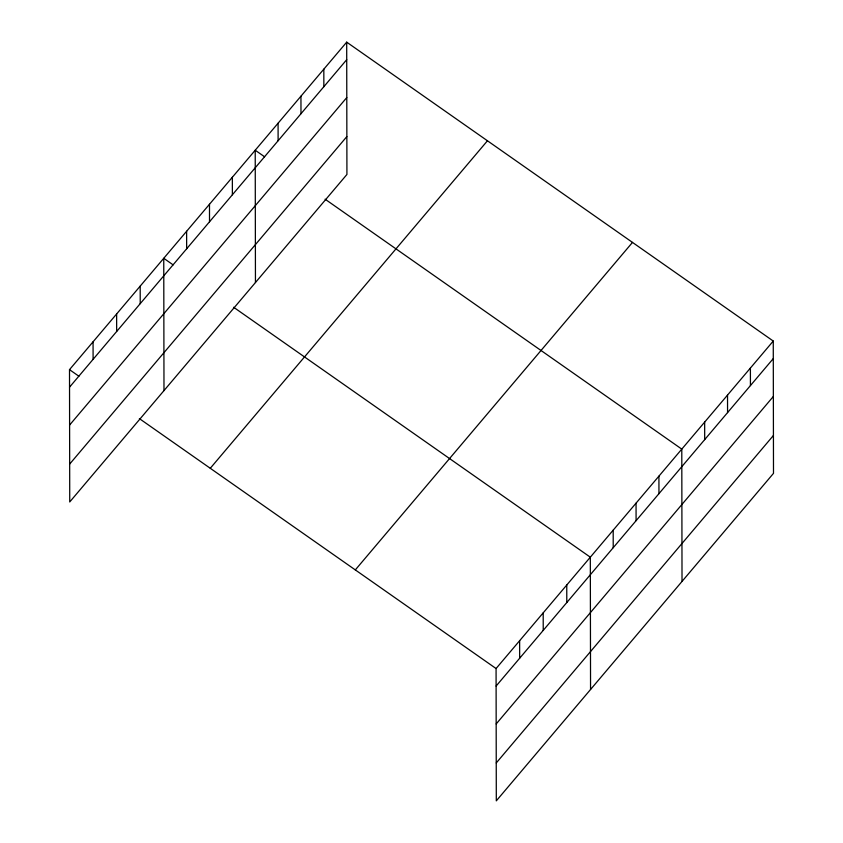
<?xml version="1.0" encoding="UTF-8"?>
<svg xmlns="http://www.w3.org/2000/svg" width="843" height="843" viewBox="0 0 843 843"><rect width="100%" height="100%" fill="white"/><g stroke="black" fill="none" stroke-linecap="round" stroke-linejoin="round"><path stroke-width="1.26" d="M346.694 42.15L346.926 174.459L69.737 501.954L69.505 369.645L346.694 42.15L773.263 341.046L773.495 473.355L496.306 800.85L496.074 668.541L773.263 341.046M69.537 387.169L346.726 59.674M69.6 425.051L346.789 97.556M69.674 464.071L346.852 136.577M210.276 468.286L487.454 140.781M355.314 569.91L632.492 242.405M496.106 686.065L773.294 358.57M496.179 723.947L773.358 396.442M496.242 762.968L773.421 435.473M264.607 156.798L255.218 150.223L255.45 282.531M325.082 199.18L681.787 449.119L682.019 581.428M173.131 264.871L163.753 258.295L163.985 390.604M233.616 307.252L590.321 557.191L590.553 689.5M69.505 369.645L78.894 376.22M139.369 418.602L496.074 668.541M750.396 368.064L750.428 385.588M727.53 395.082L727.562 412.606M704.664 422.101L704.685 439.624M658.92 476.137L658.952 493.661M636.054 503.155L636.086 520.679M613.188 530.173L613.219 547.697M566.759 585.031L566.791 602.555M543.198 612.872L543.229 630.395M519.636 640.701L519.667 658.225M323.828 69.168L323.849 86.692M300.951 96.186L300.983 113.71M278.085 123.204L278.116 140.728M232.352 177.241L232.383 194.765M209.486 204.259L209.517 221.783M186.619 231.277L186.651 248.801M140.191 286.135L140.223 303.659M116.629 313.975L116.661 331.499M93.067 341.815L93.099 359.329"/></g></svg>
